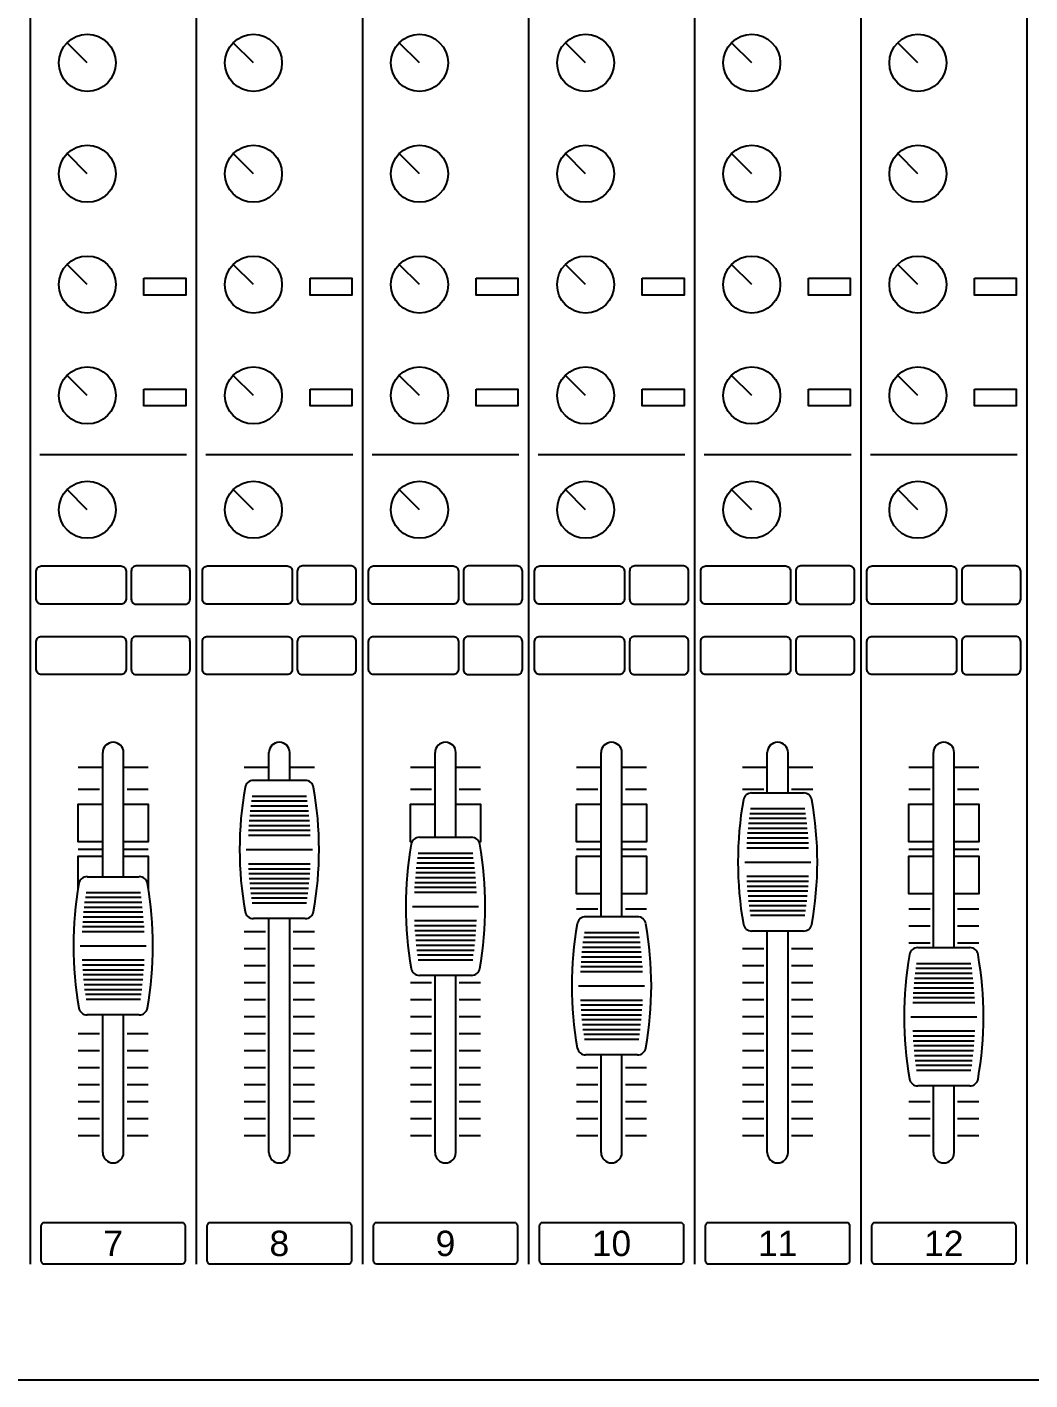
# Model space of a CAD drawing. Header units: metres. Extents: x -42301 to 31628, y -23107 to 30697.
# Drawn here: x 12043 to 12869, y -12213 to -11098 of the extents above; entities that cross this region are included whole.
import ezdxf
from ezdxf.enums import TextEntityAlignment as Align

# ---------------------------------------------------------------- set-up
doc = ezdxf.new("R2010")
doc.units = ezdxf.units.M
doc.header["$LTSCALE"] = 0.01
doc.header["$MEASUREMENT"] = 0
doc.layers.add('www.cadblocksfree.com', color=7, linetype='Continuous')
doc.styles.add('stile1', font='Arial.ttf')

msp = doc.modelspace()

# ---------------------------------------------------------------- linework, layer by layer
at = {"layer": 'www.cadblocksfree.com'}
for p, q in [((12045.6, -10594.9), (12045.6, -12117.2)), ((12182.4, -10594.9), (12182.4, -12117.2)), ((12319.2, -10594.9), (12319.2, -12117.2)), ((12456, -10594.9), (12456, -12117.2)), ((12592.7, -10594.9), (12592.7, -12117.2)), ((12729.5, -10594.9), (12729.5, -12117.2)), ((12866.3, -10594.9), (12866.3, -12117.2)), ((12092.7, -11127.4), (12076.1, -11110.8)), ((12229.5, -11127.4), (12212.9, -11110.8)), ((12366.2, -11127.4), (12349.6, -11110.8)), ((12503, -11127.4), (12486.4, -11110.8)), ((12639.8, -11127.4), (12623.2, -11110.8)), ((12776.6, -11127.4), (12760, -11110.8)), ((12092.7, -11218.8), (12076.1, -11202.2)), ((12229.5, -11218.8), (12212.9, -11202.2)), ((12366.2, -11218.8), (12349.6, -11202.2)), ((12503, -11218.8), (12486.4, -11202.2)), ((12639.8, -11218.8), (12623.2, -11202.2)), ((12776.6, -11218.8), (12760, -11202.2)), ((12092.7, -11310.1), (12076.1, -11293.5)), ((12229.5, -11310.1), (12212.9, -11293.5)), ((12366.2, -11310.1), (12349.6, -11293.5)), ((12503, -11310.1), (12486.4, -11293.5)), ((12639.8, -11310.1), (12623.2, -11293.5)), ((12776.6, -11310.1), (12760, -11293.5)), ((12092.7, -11401.4), (12076.1, -11384.9)), ((12229.5, -11401.4), (12212.9, -11384.9)), ((12366.2, -11401.4), (12349.6, -11384.9)), ((12503, -11401.4), (12486.4, -11384.9)), ((12639.8, -11401.4), (12623.2, -11384.9)), ((12776.6, -11401.4), (12760, -11384.9)), ((12053.6, -11450.2), (12174.4, -11450.2)), ((12190.4, -11450.2), (12311.2, -11450.2)), ((12327.2, -11450.2), (12448, -11450.2)), ((12463.9, -11450.2), (12584.8, -11450.2)), ((12600.7, -11450.2), (12721.5, -11450.2)), ((12737.5, -11450.2), (12858.3, -11450.2)), ((12092.7, -11495.6), (12076.1, -11479)), ((12229.5, -11495.6), (12212.9, -11479)), ((12366.2, -11495.6), (12349.6, -11479)), ((12503, -11495.6), (12486.4, -11479)), ((12639.8, -11495.6), (12623.2, -11479)), ((12776.6, -11495.6), (12760, -11479)), ((12105.5, -11797.9), (12105.5, -11695.7)), ((12122.6, -11797.9), (12122.6, -11695.7)), ((12242.2, -11718.5), (12242.2, -11695.7)), ((12259.4, -11718.5), (12259.4, -11695.7)), ((12379, -11765.4), (12379, -11695.7)), ((12396.1, -11765.4), (12396.1, -11695.7)), ((12515.8, -11830.8), (12515.8, -11695.7)), ((12532.9, -11830.8), (12532.9, -11695.7)), ((12652.6, -11728.8), (12652.6, -11695.7)), ((12669.7, -11728.8), (12669.7, -11695.7)), ((12789.3, -11856.3), (12789.3, -11695.7)), ((12806.5, -11856.3), (12806.5, -11695.7)), ((12085.1, -11707.6), (12105.5, -11707.6)), ((12122.6, -11707.6), (12142.9, -11707.6)), ((12221.9, -11707.6), (12242.2, -11707.6)), ((12259.4, -11707.6), (12279.7, -11707.6)), ((12358.7, -11707.6), (12379, -11707.6)), ((12396.1, -11707.6), (12416.5, -11707.6)), ((12495.5, -11707.6), (12515.8, -11707.6)), ((12532.9, -11707.6), (12553.2, -11707.6)), ((12632.2, -11707.6), (12652.6, -11707.6)), ((12669.7, -11707.6), (12690, -11707.6)), ((12769, -11707.6), (12789.3, -11707.6)), ((12806.5, -11707.6), (12826.8, -11707.6)), ((12229.4, -11718.5), (12272.2, -11718.5)), ((12085.1, -11725.8), (12102.7, -11725.8)), ((12125.4, -11725.8), (12142.9, -11725.8)), ((12227.8, -11735.5), (12273.8, -11735.5)), ((12228.4, -11731.5), (12273.2, -11731.5)), ((12358.7, -11725.8), (12376.2, -11725.8)), ((12398.9, -11725.8), (12416.5, -11725.8)), ((12495.5, -11725.8), (12513, -11725.8)), ((12535.7, -11725.8), (12553.2, -11725.8)), ((12632.2, -11725.8), (12649.8, -11725.8)), ((12639.7, -11728.8), (12682.5, -11728.8)), ((12672.5, -11725.8), (12690, -11725.8)), ((12769, -11725.8), (12786.6, -11725.8)), ((12809.2, -11725.8), (12826.8, -11725.8)), ((12226.4, -11747.6), (12275.2, -11747.6)), ((12226.8, -11743.6), (12274.8, -11743.6)), ((12227.3, -11739.6), (12274.3, -11739.6)), ((12638.2, -11745.8), (12684.1, -11745.8)), ((12638.7, -11741.8), (12683.5, -11741.8)), ((12225.7, -11755.7), (12275.9, -11755.7)), ((12226, -11751.6), (12275.6, -11751.6)), ((12636.7, -11757.9), (12685.5, -11757.9)), ((12637.1, -11753.9), (12685.1, -11753.9)), ((12637.6, -11749.8), (12684.6, -11749.8)), ((12225.3, -11763.7), (12276.3, -11763.7)), ((12225.5, -11759.7), (12276.1, -11759.7)), ((12366.2, -11765.4), (12409, -11765.4)), ((12635.8, -11770), (12686.5, -11770)), ((12636, -11766), (12686.2, -11766)), ((12636.4, -11761.9), (12685.9, -11761.9)), ((12085.1, -11775.1), (12105.5, -11775.1)), ((12122.6, -11775.1), (12142.9, -11775.1)), ((12223.6, -11775.5), (12278, -11775.5)), ((12365.2, -11778.4), (12410, -11778.4)), ((12495.5, -11775.1), (12515.8, -11775.1)), ((12532.9, -11775.1), (12553.2, -11775.1)), ((12635.6, -11774), (12686.6, -11774)), ((12769, -11775.1), (12789.3, -11775.1)), ((12806.5, -11775.1), (12826.8, -11775.1)), ((12225.3, -11787.2), (12276.3, -11787.2)), ((12225.5, -11791.3), (12276.1, -11791.3)), ((12363.6, -11790.5), (12411.6, -11790.5)), ((12364.1, -11786.4), (12411.1, -11786.4)), ((12364.6, -11782.4), (12410.5, -11782.4)), ((12634, -11785.8), (12688.3, -11785.8)), ((12092.6, -11797.9), (12135.4, -11797.9)), ((12225.7, -11795.3), (12275.9, -11795.3)), ((12226, -11799.3), (12275.6, -11799.3)), ((12226.4, -11803.3), (12275.2, -11803.3)), ((12362.5, -11802.6), (12412.7, -11802.6)), ((12362.8, -11798.5), (12412.3, -11798.5)), ((12363.2, -11794.5), (12412, -11794.5)), ((12635.6, -11797.5), (12686.6, -11797.5)), ((12635.8, -11801.5), (12686.5, -11801.5)), ((12091.7, -11810.8), (12136.4, -11810.8)), ((12226.8, -11807.4), (12274.8, -11807.4)), ((12227.3, -11811.4), (12274.3, -11811.4)), ((12362.1, -11810.6), (12413.1, -11810.6)), ((12362.2, -11806.6), (12412.9, -11806.6)), ((12636, -11805.6), (12686.2, -11805.6)), ((12636.4, -11809.6), (12685.9, -11809.6)), ((12636.7, -11813.6), (12685.5, -11813.6)), ((12090, -11822.9), (12138, -11822.9)), ((12090.5, -11818.9), (12137.5, -11818.9)), ((12091.1, -11814.8), (12137, -11814.8)), ((12227.8, -11815.4), (12273.8, -11815.4)), ((12228.4, -11819.5), (12273.2, -11819.5)), ((12360.4, -11822.4), (12414.7, -11822.4)), ((12495.5, -11824.4), (12513, -11824.4)), ((12535.7, -11824.4), (12553.2, -11824.4)), ((12637.1, -11817.7), (12685.1, -11817.7)), ((12637.6, -11821.7), (12684.6, -11821.7)), ((12638.2, -11825.7), (12684.1, -11825.7)), ((12769, -11824.4), (12786.6, -11824.4)), ((12809.2, -11824.4), (12826.8, -11824.4)), ((12088.9, -11835), (12139.1, -11835)), ((12089.3, -11831), (12138.8, -11831)), ((12089.6, -11826.9), (12138.4, -11826.9)), ((12272.2, -11832.4), (12229.4, -11832.4)), ((12242.2, -12025.2), (12242.2, -11832.4)), ((12259.4, -12025.2), (12259.4, -11832.4)), ((12362.1, -11834.1), (12413.1, -11834.1)), ((12503, -11830.8), (12545.7, -11830.8)), ((12638.7, -11829.7), (12683.5, -11829.7)), ((12088.5, -11843), (12139.5, -11843)), ((12088.7, -11839), (12139.4, -11839)), ((12221.9, -11843.1), (12239.5, -11843.1)), ((12262.1, -11843.1), (12279.7, -11843.1)), ((12362.2, -11838.1), (12412.9, -11838.1)), ((12362.5, -11842.2), (12412.7, -11842.2)), ((12362.8, -11846.2), (12412.3, -11846.2)), ((12501.4, -11847.8), (12547.3, -11847.8)), ((12502, -11843.8), (12546.7, -11843.8)), ((12682.5, -11842.7), (12639.7, -11842.7)), ((12652.6, -12025.2), (12652.6, -11842.7)), ((12669.7, -12025.2), (12669.7, -11842.7)), ((12769, -11838.4), (12786.6, -11838.4)), ((12809.2, -11838.4), (12826.8, -11838.4)), ((12086.9, -11854.8), (12141.2, -11854.8)), ((12221.9, -11857.1), (12239.5, -11857.1)), ((12262.1, -11857.1), (12279.7, -11857.1)), ((12363.2, -11850.2), (12412, -11850.2)), ((12363.6, -11854.3), (12411.6, -11854.3)), ((12364.1, -11858.3), (12411.1, -11858.3)), ((12500.4, -11855.9), (12548.3, -11855.9)), ((12500.8, -11851.9), (12547.9, -11851.9)), ((12632.2, -11857.1), (12649.8, -11857.1)), ((12672.5, -11857.1), (12690, -11857.1)), ((12769, -11852.4), (12786.6, -11852.4)), ((12776.5, -11856.3), (12819.3, -11856.3)), ((12809.2, -11852.4), (12826.8, -11852.4)), ((12088.5, -11866.5), (12139.5, -11866.5)), ((12364.6, -11862.3), (12410.5, -11862.3)), ((12365.2, -11866.3), (12410, -11866.3)), ((12499.3, -11868), (12549.4, -11868)), ((12499.6, -11863.9), (12549.1, -11863.9)), ((12499.9, -11859.9), (12548.8, -11859.9)), ((12775.5, -11869.3), (12820.3, -11869.3)), ((12088.7, -11870.6), (12139.4, -11870.6)), ((12088.9, -11874.6), (12139.1, -11874.6)), ((12089.3, -11878.6), (12138.8, -11878.6)), ((12221.9, -11871.1), (12239.5, -11871.1)), ((12262.1, -11871.1), (12279.7, -11871.1)), ((12409, -11879.3), (12366.2, -11879.3)), ((12379, -12025.2), (12379, -11879.3)), ((12396.1, -12025.2), (12396.1, -11879.3)), ((12498.8, -11876), (12549.9, -11876)), ((12499, -11872), (12549.7, -11872)), ((12632.2, -11871.1), (12649.8, -11871.1)), ((12672.5, -11871.1), (12690, -11871.1)), ((12773.9, -11881.4), (12821.9, -11881.4)), ((12774.4, -11877.4), (12821.4, -11877.4)), ((12774.9, -11873.3), (12820.9, -11873.3)), ((12089.6, -11882.7), (12138.4, -11882.7)), ((12090, -11886.7), (12138, -11886.7)), ((12090.5, -11890.7), (12137.5, -11890.7)), ((12221.9, -11885.1), (12239.5, -11885.1)), ((12262.1, -11885.1), (12279.7, -11885.1)), ((12358.7, -11885.1), (12376.2, -11885.1)), ((12398.9, -11885.1), (12416.5, -11885.1)), ((12497.2, -11887.8), (12551.5, -11887.8)), ((12632.2, -11885.1), (12649.8, -11885.1)), ((12672.5, -11885.1), (12690, -11885.1)), ((12773.1, -11889.4), (12822.7, -11889.4)), ((12773.5, -11885.4), (12822.3, -11885.4)), ((12091.1, -11894.7), (12137, -11894.7)), ((12091.7, -11898.8), (12136.4, -11898.8)), ((12221.9, -11899.1), (12239.5, -11899.1)), ((12262.1, -11899.1), (12279.7, -11899.1)), ((12358.7, -11899.1), (12376.2, -11899.1)), ((12398.9, -11899.1), (12416.5, -11899.1)), ((12498.8, -11899.5), (12549.9, -11899.5)), ((12499, -11903.6), (12549.7, -11903.6)), ((12632.2, -11899.1), (12649.8, -11899.1)), ((12672.5, -11899.1), (12690, -11899.1)), ((12772.4, -11901.5), (12823.4, -11901.5)), ((12772.6, -11897.5), (12823.2, -11897.5)), ((12772.8, -11893.5), (12823, -11893.5)), ((12135.4, -11911.7), (12092.6, -11911.7)), ((12105.5, -12025.2), (12105.5, -11911.7)), ((12122.6, -12025.2), (12122.6, -11911.7)), ((12221.9, -11913.1), (12239.5, -11913.1)), ((12262.1, -11913.1), (12279.7, -11913.1)), ((12358.7, -11913.1), (12376.2, -11913.1)), ((12398.9, -11913.1), (12416.5, -11913.1)), ((12499.3, -11907.6), (12549.4, -11907.6)), ((12499.6, -11911.6), (12549.1, -11911.6)), ((12632.2, -11913.1), (12649.8, -11913.1)), ((12672.5, -11913.1), (12690, -11913.1)), ((12770.7, -11913.3), (12825.1, -11913.3)), ((12499.9, -11915.6), (12548.8, -11915.6)), ((12500.4, -11919.7), (12548.3, -11919.7)), ((12500.8, -11923.7), (12547.9, -11923.7)), ((12772.4, -11925), (12823.4, -11925)), ((12085.1, -11927.1), (12102.7, -11927.1)), ((12125.4, -11927.1), (12142.9, -11927.1)), ((12221.9, -11927.1), (12239.5, -11927.1)), ((12262.1, -11927.1), (12279.7, -11927.1)), ((12358.7, -11927.1), (12376.2, -11927.1)), ((12398.9, -11927.1), (12416.5, -11927.1)), ((12501.4, -11927.7), (12547.3, -11927.7)), ((12502, -11931.8), (12546.7, -11931.8)), ((12632.2, -11927.1), (12649.8, -11927.1)), ((12672.5, -11927.1), (12690, -11927.1)), ((12772.6, -11929.1), (12823.2, -11929.1)), ((12772.8, -11933.1), (12823, -11933.1)), ((12773.1, -11937.1), (12822.7, -11937.1)), ((12085.1, -11941.2), (12102.7, -11941.2)), ((12125.4, -11941.2), (12142.9, -11941.2)), ((12221.9, -11941.2), (12239.5, -11941.2)), ((12262.1, -11941.2), (12279.7, -11941.2)), ((12358.7, -11941.2), (12376.2, -11941.2)), ((12398.9, -11941.2), (12416.5, -11941.2)), ((12545.7, -11944.7), (12503, -11944.7)), ((12515.8, -12025.2), (12515.8, -11944.7)), ((12532.9, -12025.2), (12532.9, -11944.7)), ((12632.2, -11941.2), (12649.8, -11941.2)), ((12672.5, -11941.2), (12690, -11941.2)), ((12773.5, -11941.1), (12822.3, -11941.1)), ((12773.9, -11945.2), (12821.9, -11945.2)), ((12085.1, -11955.2), (12102.7, -11955.2)), ((12125.4, -11955.2), (12142.9, -11955.2)), ((12221.9, -11955.2), (12239.5, -11955.2)), ((12262.1, -11955.2), (12279.7, -11955.2)), ((12358.7, -11955.2), (12376.2, -11955.2)), ((12398.9, -11955.2), (12416.5, -11955.2)), ((12495.5, -11955.2), (12513, -11955.2)), ((12535.7, -11955.2), (12553.2, -11955.2)), ((12632.2, -11955.2), (12649.8, -11955.2)), ((12672.5, -11955.2), (12690, -11955.2)), ((12774.4, -11949.2), (12821.4, -11949.2)), ((12774.9, -11953.2), (12820.9, -11953.2)), ((12775.5, -11957.3), (12820.3, -11957.3)), ((12085.1, -11969.2), (12102.7, -11969.2)), ((12125.4, -11969.2), (12142.9, -11969.2)), ((12221.9, -11969.2), (12239.5, -11969.2)), ((12262.1, -11969.2), (12279.7, -11969.2)), ((12358.7, -11969.2), (12376.2, -11969.2)), ((12398.9, -11969.2), (12416.5, -11969.2)), ((12495.5, -11969.2), (12513, -11969.2)), ((12535.7, -11969.2), (12553.2, -11969.2)), ((12632.2, -11969.2), (12649.8, -11969.2)), ((12672.5, -11969.2), (12690, -11969.2)), ((12819.3, -11970.2), (12776.5, -11970.2)), ((12789.3, -12025.2), (12789.3, -11970.2)), ((12806.5, -12025.2), (12806.5, -11970.2)), ((12085.1, -11983.2), (12102.7, -11983.2)), ((12125.4, -11983.2), (12142.9, -11983.2)), ((12221.9, -11983.2), (12239.5, -11983.2)), ((12262.1, -11983.2), (12279.7, -11983.2)), ((12358.7, -11983.2), (12376.2, -11983.2)), ((12398.9, -11983.2), (12416.5, -11983.2)), ((12495.5, -11983.2), (12513, -11983.2)), ((12535.7, -11983.2), (12553.2, -11983.2)), ((12632.2, -11983.2), (12649.8, -11983.2)), ((12672.5, -11983.2), (12690, -11983.2)), ((12769, -11983.2), (12786.6, -11983.2)), ((12809.2, -11983.2), (12826.8, -11983.2)), ((12085.1, -11997.2), (12102.7, -11997.2)), ((12125.4, -11997.2), (12142.9, -11997.2)), ((12221.9, -11997.2), (12239.5, -11997.2)), ((12262.1, -11997.2), (12279.7, -11997.2)), ((12358.7, -11997.2), (12376.2, -11997.2)), ((12398.9, -11997.2), (12416.5, -11997.2)), ((12495.5, -11997.2), (12513, -11997.2)), ((12535.7, -11997.2), (12553.2, -11997.2)), ((12632.2, -11997.2), (12649.8, -11997.2)), ((12672.5, -11997.2), (12690, -11997.2)), ((12769, -11997.2), (12786.6, -11997.2)), ((12809.2, -11997.2), (12826.8, -11997.2)), ((12085.1, -12011.2), (12102.7, -12011.2)), ((12125.4, -12011.2), (12142.9, -12011.2)), ((12221.9, -12011.2), (12239.5, -12011.2)), ((12262.1, -12011.2), (12279.7, -12011.2)), ((12358.7, -12011.2), (12376.2, -12011.2)), ((12398.9, -12011.2), (12416.5, -12011.2)), ((12495.5, -12011.2), (12513, -12011.2)), ((12535.7, -12011.2), (12553.2, -12011.2)), ((12632.2, -12011.2), (12649.8, -12011.2)), ((12672.5, -12011.2), (12690, -12011.2)), ((12769, -12011.2), (12786.6, -12011.2)), ((12809.2, -12011.2), (12826.8, -12011.2)), ((11193.7, -12212.5), (13991.8, -12212.5))]:
    msp.add_line(p, q, dxfattribs=at)
for points in [[(12139.3, -11304.9), (12173.8, -11304.9), (12173.8, -11318.7), (12139.3, -11318.7)], [(12276.1, -11304.9), (12310.5, -11304.9), (12310.5, -11318.7), (12276.1, -11318.7)], [(12412.9, -11304.9), (12447.3, -11304.9), (12447.3, -11318.7), (12412.9, -11318.7)], [(12549.6, -11304.9), (12584.1, -11304.9), (12584.1, -11318.7), (12549.6, -11318.7)], [(12686.4, -11304.9), (12720.9, -11304.9), (12720.9, -11318.7), (12686.4, -11318.7)], [(12823.2, -11304.9), (12857.6, -11304.9), (12857.6, -11318.7), (12823.2, -11318.7)], [(12139.3, -11396.2), (12173.8, -11396.2), (12173.8, -11410), (12139.3, -11410)], [(12276.1, -11396.2), (12310.5, -11396.2), (12310.5, -11410), (12276.1, -11410)], [(12412.9, -11396.2), (12447.3, -11396.2), (12447.3, -11410), (12412.9, -11410)], [(12549.6, -11396.2), (12584.1, -11396.2), (12584.1, -11410), (12549.6, -11410)], [(12686.4, -11396.2), (12720.9, -11396.2), (12720.9, -11410), (12686.4, -11410)], [(12823.2, -11396.2), (12857.6, -11396.2), (12857.6, -11410), (12823.2, -11410)]]:
    msp.add_lwpolyline(points, close=True, dxfattribs=at)
for points in [[(12054.9, -11541.9), (12120.4, -11541.9, -0.414214), (12124.6, -11546.1), (12124.6, -11569.2, -0.414214), (12120.4, -11573.4), (12054.9, -11573.4, -0.414214), (12050.7, -11569.2), (12050.7, -11546.1, -0.414214)], [(12173.2, -11541.9), (12133, -11541.9, 0.414214), (12128.9, -11546.1), (12128.9, -11569.2, 0.414214), (12133, -11573.4), (12173.2, -11573.4, 0.414214), (12177.3, -11569.2), (12177.3, -11546.1, 0.414214)], [(12191.7, -11541.9), (12257.2, -11541.9, -0.414214), (12261.4, -11546.1), (12261.4, -11569.2, -0.414214), (12257.2, -11573.4), (12191.7, -11573.4, -0.414214), (12187.5, -11569.2), (12187.5, -11546.1, -0.414214)], [(12309.9, -11541.9), (12269.8, -11541.9, 0.414214), (12265.6, -11546.1), (12265.6, -11569.2, 0.414214), (12269.8, -11573.4), (12309.9, -11573.4, 0.414214), (12314.1, -11569.2), (12314.1, -11546.1, 0.414214)], [(12328.4, -11541.9), (12394, -11541.9, -0.414214), (12398.2, -11546.1), (12398.2, -11569.2, -0.414214), (12394, -11573.4), (12328.4, -11573.4, -0.414214), (12324.3, -11569.2), (12324.3, -11546.1, -0.414214)], [(12446.7, -11541.9), (12406.6, -11541.9, 0.414214), (12402.4, -11546.1), (12402.4, -11569.2, 0.414214), (12406.6, -11573.4), (12446.7, -11573.4, 0.414214), (12450.9, -11569.2), (12450.9, -11546.1, 0.414214)], [(12465.2, -11541.9), (12530.8, -11541.9, -0.414214), (12534.9, -11546.1), (12534.9, -11569.2, -0.414214), (12530.8, -11573.4), (12465.2, -11573.4, -0.414214), (12461, -11569.2), (12461, -11546.1, -0.414214)], [(12583.5, -11541.9), (12543.4, -11541.9, 0.414214), (12539.2, -11546.1), (12539.2, -11569.2, 0.414214), (12543.4, -11573.4), (12583.5, -11573.4, 0.414214), (12587.7, -11569.2), (12587.7, -11546.1, 0.414214)], [(12602, -11541.9), (12667.5, -11541.9, -0.414214), (12671.7, -11546.1), (12671.7, -11569.2, -0.414214), (12667.5, -11573.4), (12602, -11573.4, -0.414214), (12597.8, -11569.2), (12597.8, -11546.1, -0.414214)], [(12720.3, -11541.9), (12680.1, -11541.9, 0.414214), (12676, -11546.1), (12676, -11569.2, 0.414214), (12680.1, -11573.4), (12720.3, -11573.4, 0.414214), (12724.4, -11569.2), (12724.4, -11546.1, 0.414214)], [(12738.8, -11541.9), (12804.3, -11541.9, -0.414214), (12808.5, -11546.1), (12808.5, -11569.2, -0.414214), (12804.3, -11573.4), (12738.8, -11573.4, -0.414214), (12734.6, -11569.2), (12734.6, -11546.1, -0.414214)], [(12857, -11541.9), (12816.9, -11541.9, 0.414214), (12812.7, -11546.1), (12812.7, -11569.2, 0.414214), (12816.9, -11573.4), (12857, -11573.4, 0.414214), (12861.2, -11569.2), (12861.2, -11546.1, 0.414214)], [(12054.9, -11599.9), (12120.4, -11599.9, -0.414214), (12124.6, -11604.1), (12124.6, -11627.2, -0.414214), (12120.4, -11631.4), (12054.9, -11631.4, -0.414214), (12050.7, -11627.2), (12050.7, -11604.1, -0.414214)], [(12173.2, -11599.9), (12133, -11599.9, 0.414214), (12128.9, -11604.1), (12128.9, -11627.2, 0.414214), (12133, -11631.4), (12173.2, -11631.4, 0.414214), (12177.3, -11627.2), (12177.3, -11604.1, 0.414214)], [(12191.7, -11599.9), (12257.2, -11599.9, -0.414214), (12261.4, -11604.1), (12261.4, -11627.2, -0.414214), (12257.2, -11631.4), (12191.7, -11631.4, -0.414214), (12187.5, -11627.2), (12187.5, -11604.1, -0.414214)], [(12309.9, -11599.9), (12269.8, -11599.9, 0.414214), (12265.6, -11604.1), (12265.6, -11627.2, 0.414214), (12269.8, -11631.4), (12309.9, -11631.4, 0.414214), (12314.1, -11627.2), (12314.1, -11604.1, 0.414214)], [(12328.4, -11599.9), (12394, -11599.9, -0.414214), (12398.2, -11604.1), (12398.2, -11627.2, -0.414214), (12394, -11631.4), (12328.4, -11631.4, -0.414214), (12324.3, -11627.2), (12324.3, -11604.1, -0.414214)], [(12446.7, -11599.9), (12406.6, -11599.9, 0.414214), (12402.4, -11604.1), (12402.4, -11627.2, 0.414214), (12406.6, -11631.4), (12446.7, -11631.4, 0.414214), (12450.9, -11627.2), (12450.9, -11604.1, 0.414214)], [(12465.2, -11599.9), (12530.8, -11599.9, -0.414214), (12534.9, -11604.1), (12534.9, -11627.2, -0.414214), (12530.8, -11631.4), (12465.2, -11631.4, -0.414214), (12461, -11627.2), (12461, -11604.1, -0.414214)], [(12583.5, -11599.9), (12543.4, -11599.9, 0.414214), (12539.2, -11604.1), (12539.2, -11627.2, 0.414214), (12543.4, -11631.4), (12583.5, -11631.4, 0.414214), (12587.7, -11627.2), (12587.7, -11604.1, 0.414214)], [(12602, -11599.9), (12667.5, -11599.9, -0.414214), (12671.7, -11604.1), (12671.7, -11627.2, -0.414214), (12667.5, -11631.4), (12602, -11631.4, -0.414214), (12597.8, -11627.2), (12597.8, -11604.1, -0.414214)], [(12720.3, -11599.9), (12680.1, -11599.9, 0.414214), (12676, -11604.1), (12676, -11627.2, 0.414214), (12680.1, -11631.4), (12720.3, -11631.4, 0.414214), (12724.4, -11627.2), (12724.4, -11604.1, 0.414214)], [(12738.8, -11599.9), (12804.3, -11599.9, -0.414214), (12808.5, -11604.1), (12808.5, -11627.2, -0.414214), (12804.3, -11631.4), (12738.8, -11631.4, -0.414214), (12734.6, -11627.2), (12734.6, -11604.1, -0.414214)], [(12857, -11599.9), (12816.9, -11599.9, 0.414214), (12812.7, -11604.1), (12812.7, -11627.2, 0.414214), (12816.9, -11631.4), (12857, -11631.4, 0.414214), (12861.2, -11627.2), (12861.2, -11604.1, 0.414214)], [(12057.5, -12082.7), (12170.6, -12082.7, -0.414214), (12173.3, -12085.5), (12173.3, -12114.4, -0.414214), (12170.6, -12117.2), (12057.5, -12117.2, -0.414214), (12054.7, -12114.4), (12054.7, -12085.5, -0.414214)], [(12194.3, -12082.7), (12307.3, -12082.7, -0.414214), (12310.1, -12085.5), (12310.1, -12114.4, -0.414214), (12307.3, -12117.2), (12194.3, -12117.2, -0.414214), (12191.5, -12114.4), (12191.5, -12085.5, -0.414214)], [(12331, -12082.7), (12444.1, -12082.7, -0.414214), (12446.9, -12085.5), (12446.9, -12114.4, -0.414214), (12444.1, -12117.2), (12331, -12117.2, -0.414214), (12328.3, -12114.4), (12328.3, -12085.5, -0.414214)], [(12467.8, -12082.7), (12580.9, -12082.7, -0.414214), (12583.7, -12085.5), (12583.7, -12114.4, -0.414214), (12580.9, -12117.2), (12467.8, -12117.2, -0.414214), (12465, -12114.4), (12465, -12085.5, -0.414214)], [(12604.6, -12082.7), (12717.7, -12082.7, -0.414214), (12720.4, -12085.5), (12720.4, -12114.4, -0.414214), (12717.7, -12117.2), (12604.6, -12117.2, -0.414214), (12601.8, -12114.4), (12601.8, -12085.5, -0.414214)], [(12741.4, -12082.7), (12854.4, -12082.7, -0.414214), (12857.2, -12085.5), (12857.2, -12114.4, -0.414214), (12854.4, -12117.2), (12741.4, -12117.2, -0.414214), (12738.6, -12114.4), (12738.6, -12085.5, -0.414214)]]:
    msp.add_lwpolyline(points, format="xyb", close=True, dxfattribs=at)
for points in [[(12105.5, -11769.1), (12085.1, -11769.1), (12085.1, -11738.2), (12105.5, -11738.2)], [(12122.6, -11738.2), (12142.9, -11738.2), (12142.9, -11769.1), (12122.6, -11769.1)], [(12360.1, -11769.1), (12358.7, -11769.1), (12358.7, -11738.2), (12379, -11738.2)], [(12396.1, -11738.2), (12416.5, -11738.2), (12416.5, -11769.1), (12415.1, -11769.1)], [(12515.8, -11769.1), (12495.5, -11769.1), (12495.5, -11738.2), (12515.8, -11738.2)], [(12532.9, -11738.2), (12553.2, -11738.2), (12553.2, -11769.1), (12532.9, -11769.1)], [(12789.3, -11769.1), (12769, -11769.1), (12769, -11738.2), (12789.3, -11738.2)], [(12806.5, -11738.2), (12826.8, -11738.2), (12826.8, -11769.1), (12806.5, -11769.1)], [(12085.1, -11807.5), (12085.1, -11781.1), (12105.5, -11781.1)], [(12122.6, -11781.1), (12142.9, -11781.1), (12142.9, -11807.5)], [(12515.8, -11812), (12495.5, -11812), (12495.5, -11781.1), (12515.8, -11781.1)], [(12532.9, -11781.1), (12553.2, -11781.1), (12553.2, -11812), (12532.9, -11812)], [(12789.3, -11812), (12769, -11812), (12769, -11781.1), (12789.3, -11781.1)], [(12806.5, -11781.1), (12826.8, -11781.1), (12826.8, -11812), (12806.5, -11812)]]:
    msp.add_lwpolyline(points, dxfattribs=at)
for centre in [(12092.7, -11127.4), (12229.5, -11127.4), (12366.2, -11127.4), (12503, -11127.4), (12639.8, -11127.4), (12776.6, -11127.4), (12092.7, -11218.8), (12229.5, -11218.8), (12366.2, -11218.8), (12503, -11218.8), (12639.8, -11218.8), (12776.6, -11218.8), (12092.7, -11310.1), (12229.5, -11310.1), (12366.2, -11310.1), (12503, -11310.1), (12639.8, -11310.1), (12776.6, -11310.1), (12092.7, -11401.4), (12229.5, -11401.4), (12366.2, -11401.4), (12503, -11401.4), (12639.8, -11401.4), (12776.6, -11401.4), (12092.7, -11495.6), (12229.5, -11495.6), (12366.2, -11495.6), (12503, -11495.6), (12639.8, -11495.6), (12776.6, -11495.6)]:
    msp.add_circle(centre, 23.5, dxfattribs=at)
for centre, radius, start, end in [((12114, -11695.7), 8.56, 0, 180), ((12250.8, -11695.7), 8.56, 0, 180), ((12387.6, -11695.7), 8.56, 0, 180), ((12524.3, -11695.7), 8.56, 0, 180), ((12661.1, -11695.7), 8.56, 0, 180), ((12797.9, -11695.7), 8.56, 0, 180), ((12512.4, -11775.5), 294.3, 169.9831, 190.0169), ((12229.4, -11725.5), 6.95, 90, 169.9831), ((12272.2, -11725.5), 6.95, 10.0169, 90), ((11989.2, -11775.5), 294.3, 349.9831, 10.0169), ((12922.7, -11785.8), 294.3, 169.9831, 190.0169), ((12639.7, -11735.8), 6.95, 90, 169.9831), ((12682.5, -11735.8), 6.95, 10.0169, 90), ((12399.5, -11785.8), 294.3, 349.9831, 10.0169), ((12366.2, -11772.4), 6.95, 90, 169.9831), ((12409, -11772.4), 6.95, 10.0169, 90), ((12649.2, -11822.4), 294.3, 169.9831, 190.0169), ((12126, -11822.4), 294.3, 349.9831, 10.0169), ((12092.6, -11804.8), 6.95, 90, 169.9831), ((12135.4, -11804.8), 6.95, 10.0169, 90), ((12375.6, -11854.8), 294.3, 169.9831, 190.0169), ((11852.4, -11854.8), 294.3, 349.9831, 10.0169), ((12229.4, -11825.5), 6.95, 190.0169, 270), ((12272.2, -11825.5), 6.95, 270, 349.9831), ((12785.9, -11887.8), 294.3, 169.9831, 190.0169), ((12503, -11837.8), 6.95, 90, 169.9831), ((12545.7, -11837.8), 6.95, 10.0169, 90), ((12262.8, -11887.8), 294.3, 349.9831, 10.0169), ((12639.7, -11835.7), 6.95, 190.0169, 270), ((12682.5, -11835.7), 6.95, 270, 349.9831), ((12776.5, -11863.3), 6.95, 90, 169.9831), ((12819.3, -11863.3), 6.95, 10.0169, 90), ((13059.5, -11913.3), 294.3, 169.9831, 190.0169), ((12536.3, -11913.3), 294.3, 349.9831, 10.0169), ((12366.2, -11872.3), 6.95, 190.0169, 270), ((12409, -11872.3), 6.95, 270, 349.9831), ((12092.6, -11904.8), 6.95, 190.0169, 270), ((12135.4, -11904.8), 6.95, 270, 349.9831), ((12503, -11937.8), 6.95, 190.0169, 270), ((12545.7, -11937.8), 6.95, 270, 349.9831), ((12776.5, -11963.3), 6.95, 190.0169, 270), ((12819.3, -11963.3), 6.95, 270, 349.9831), ((12114, -12025.2), 8.56, 180, 0), ((12250.8, -12025.2), 8.56, 180, 0), ((12387.6, -12025.2), 8.56, 180, 0), ((12524.3, -12025.2), 8.56, 180, 0), ((12661.1, -12025.2), 8.56, 180, 0), ((12797.9, -12025.2), 8.56, 180, 0)]:
    msp.add_arc(centre, radius, start, end, dxfattribs=at)

# ---------------------------------------------------------------- texts
at = {"layer": 'www.cadblocksfree.com', "style": 'stile1'}
for s, height, p in [('7', 20.9, (12114, -12100)), ('8', 20.9, (12250.8, -12100)), ('9', 20.9, (12387.6, -12100)), ('10', 20.86, (12524.3, -12100)), ('11', 20.86, (12661.1, -12100)), ('12', 20.86, (12797.9, -12100))]:
    msp.add_text(s, height=height, dxfattribs=at).set_placement(p, align=Align.MIDDLE_CENTER)

doc.saveas('drawing.dxf')
